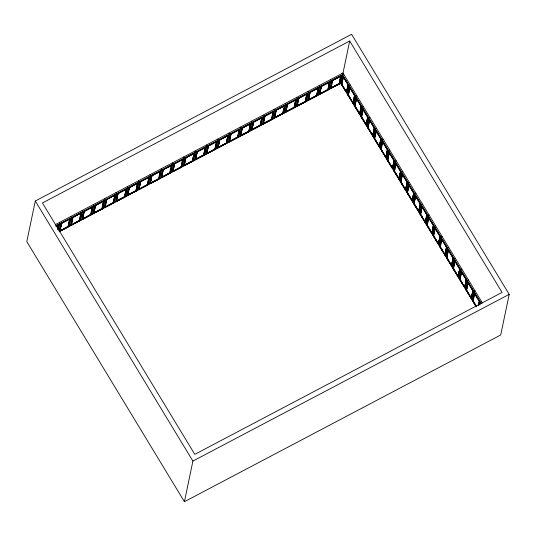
<?xml version="1.0" encoding="UTF-8"?>
<svg xmlns="http://www.w3.org/2000/svg" width="536" height="536" viewBox="0 0 536 536"><rect width="100%" height="100%" fill="white"/><g stroke="black" fill="none" stroke-linecap="round" stroke-linejoin="round"><path stroke-width="0.8" d="M341.707 84.326L343.476 76.822L341.707 84.326L343.013 76.527L348.085 84.621L346.531 92.091L341.419 84.165L343.1 76.186L341.298 84.065L346.732 92.634L348.36 84.856L343.1 76.186M361.398 116.815L366.229 124.6L361.639 116.714L363.006 109.244L361.639 116.714M367.957 127.608L369.579 120.077L367.977 127.669L372.701 135.434L374.396 127.843L372.728 135.829L374.222 127.983M374.543 138.502L376.312 131.005L374.543 138.502L375.85 130.704L380.895 139.025L379.3 146.67L380.962 138.677M380.895 139.025L379.28 146.315L374.255 138.348L375.756 130.462L374.135 138.241L379.388 146.911L381.197 139.038L375.937 130.369M402.389 174.28L401.042 181.731L402.415 174.254L400.526 181.691L402.208 173.711L400.405 181.583L405.658 190.253L407.461 182.381L402.208 173.711M407.38 192.685L409.149 185.181L407.38 192.685L408.687 184.887L413.732 193.208L412.137 200.846L413.799 192.86M435.225 228.457L433.604 235.947L438.374 243.793L440.069 236.202M446.79 257.702L448.384 250.111L446.763 257.662L451.513 265.461L453.201 257.87L451.54 265.863L452.98 257.99M459.7 269.059L458.106 276.697L459.7 269.059L454.655 260.737L453.309 268.456L454.95 260.945L453.583 268.415L458.113 276.308L453.061 268.375L454.568 260.496L452.94 268.275L458.2 276.945L460.002 269.065L454.749 260.396M466.488 290.211L468.089 282.619L466.467 290.17L471.238 298.371L472.906 290.378L471.312 297.976M70.116 218.943L69.579 218.969L68.038 226.353L60.099 230.822L61.546 223.311L69.767 218.976L68.166 226.567L68.521 226.581L70.209 218.601L61.171 223.365L59.543 231.15L68.688 226.554L59.65 231.318L61.171 223.365M81.412 212.986L80.876 213.013L79.335 220.397L71.395 224.865L72.842 217.355L81.063 213.02L79.462 220.611L79.817 220.631L81.506 212.651L72.467 217.415L70.946 225.368L79.985 220.604L81.506 212.651M84.306 211.492L82.624 218.949L84.139 211.398L92.359 207.064L90.758 214.661L91.113 214.675L92.802 206.695L83.763 211.459L82.243 219.412L91.281 214.648L92.802 206.695M171.781 165.349L169.838 172.981L170.187 172.994L171.875 165.014L162.837 169.778L161.316 177.731L170.354 172.967L171.875 165.014M181.483 167.038L172.806 171.614L174.508 163.768L182.729 159.433L181.135 167.024L181.483 167.038L183.171 159.058L174.133 163.822L172.505 171.6L181.65 167.011L183.171 159.058M192.779 161.088L184.103 165.657L185.804 157.812L194.025 153.477L192.431 161.068L192.779 161.088L194.468 153.108L185.429 157.872L183.801 165.651L192.947 161.061L194.468 153.108M203.78 155.045L205.322 147.521L197.101 151.856L195.399 159.701L204.075 155.132L205.764 147.152L196.725 151.916L195.097 159.695L204.243 155.105L205.764 147.152M260.556 125.357L251.88 129.933L253.582 122.087L261.803 117.753L260.208 125.344L260.556 125.357L262.245 117.377L253.206 122.141L251.578 129.92L260.724 125.33L262.245 117.377M294.445 107.495L295.691 99.884L287.47 104.219L285.768 112.071L294.445 107.495L296.133 99.515L287.095 104.279L285.467 112.058L294.612 107.468L296.133 99.515M102.054 208.705L103.656 201.114L102.148 208.665L93.874 212.913L95.435 205.449L103.656 201.114L101.927 208.484L102.41 208.718L104.098 200.739L95.06 205.502L93.431 213.281L102.577 208.692L104.098 200.739M113.706 202.769L105.029 207.338L106.731 199.493L114.952 195.158L113.223 202.534L113.706 202.769L115.394 194.789L106.356 199.553L104.728 207.332L113.873 202.742L115.394 194.789M116.325 201.382L118.061 193.416L116.513 201.047L124.741 196.752L126.248 189.201L118.027 193.536L116.325 201.382L125.002 196.812L126.69 188.833L117.652 193.596L116.131 201.549L125.169 196.786L126.69 188.833M137.564 183.319L135.97 190.836L137.544 183.245L129.323 187.58L127.622 195.432L136.298 190.856L137.893 183.218L135.943 190.843M192.451 161.061L194.039 153.51L192.518 161.028L184.29 165.363L185.972 157.906M195.586 159.366L203.814 155.072L205.322 147.521L203.593 154.897L195.586 159.366L197.134 151.735L195.727 159.333M215.371 149.175L206.695 153.752L208.397 145.899L216.618 141.564L214.889 148.941L215.371 149.175L217.06 141.196L208.022 145.959L206.394 153.738L215.539 149.149L217.06 141.196M226.319 143.206L227.914 135.615L226.339 143.199L227.914 135.615L219.693 139.95L217.991 147.795L226.668 143.219L228.356 135.246L219.318 140.003L217.69 147.789L226.835 143.192L228.356 135.246M294.117 107.475L295.705 99.917L294.184 107.441L285.956 111.729M305.741 101.539L305.259 101.311L306.8 93.927L305.48 101.485L297.065 106.115L305.741 101.539L307.43 93.566L298.391 98.323L296.763 106.108L305.909 101.512L307.43 93.566M317.037 95.589L308.361 100.158L310.063 92.313L318.284 87.978L316.555 95.354L317.037 95.589L318.726 87.609L309.687 92.373L308.059 100.152L317.205 95.562L318.726 87.609M356.413 98.423L355.067 105.88L359.663 113.759L354.825 105.934L356.44 98.403L355.067 105.88M415.547 195.928L414.174 203.405L418.77 211.285L413.986 203.399L415.547 195.928L414.174 203.405M35.289 201.02L26.8 241.642L184.418 501.703L500.711 334.98L509.2 294.358L351.583 34.297L35.289 201.02L192.906 461.081L184.418 501.703M57.667 227.874L58.283 224.926L57.647 228.832M57.741 228.745L58.471 224.926L56.414 226.011M57.861 229.482L58.913 224.557L56.133 226.025M58.042 229.401L58.913 224.557M58.746 230.145L60.133 223.532L59.476 222.447M68.521 226.581L59.844 231.157L61.546 223.311M59.844 231.157L61.714 223.398M68.688 226.554L70.209 218.601M69.62 226.219L71.429 217.576L70.772 216.49M70.946 225.368L72.467 217.415M79.817 220.631L71.141 225.2L72.842 217.355M71.141 225.2L73.01 217.449M80.916 220.269L82.725 211.62L82.068 210.541M82.243 219.412L83.763 211.459M91.113 214.675L82.437 219.244L84.139 211.398M90.785 214.648L92.172 207.057L92.708 207.03M92.212 214.313L94.021 205.67L93.365 204.585M93.539 213.455L95.06 205.502M102.41 208.718L93.733 213.295L95.482 205.529M93.733 213.295L95.602 205.536M103.508 208.357L105.317 199.714L104.661 198.628M104.835 207.506L106.356 199.553M105.029 207.338L106.899 199.586M113.351 202.749L114.952 195.158L113.444 202.709L105.217 207.043M114.805 202.4L116.614 193.757L115.957 192.679M116.131 201.549L117.652 193.596M116.52 200.792L124.52 196.578L126.061 189.195L126.597 189.168M126.101 196.451L127.91 187.808L127.253 186.722M127.32 195.419L128.948 187.64L137.987 182.876L136.466 190.829L127.32 195.419L136.358 190.655L137.987 182.876M127.427 195.593L128.948 187.64M127.809 195.138L129.344 187.613L127.622 195.432M137.397 190.494L139.206 181.851L138.549 180.766M138.616 189.469L140.244 181.684L149.283 176.92L147.762 184.873L138.616 189.469L147.655 184.706L149.283 176.92M138.724 189.637L140.244 181.684M148.894 177.376L147.594 184.9L138.918 189.476L140.62 181.63L148.841 177.295L147.239 184.887M138.918 189.476L140.64 181.657L139.105 189.134L147.594 184.9M148.693 184.538L150.502 175.895L149.846 174.81M149.913 183.513L151.541 175.734L160.579 170.971L159.058 178.924L149.913 183.513L159.058 178.924M150.02 183.687L151.541 175.734M160.579 170.971L158.891 178.95L150.214 183.52L151.916 175.674L160.485 171.306M150.214 183.52L151.916 175.674L150.402 183.185L158.891 178.95M158.535 178.93L160.083 171.554M159.989 178.589L161.798 169.939L161.142 168.86M161.316 177.731L162.837 169.778M170.187 172.994L161.51 177.563L163.138 169.865L161.805 177.215L169.704 172.76L171.379 165.597M161.51 177.563L163.212 169.718L171.433 165.383M171.286 172.632L173.095 163.989L172.438 162.904M172.612 171.775L174.133 163.822M172.806 171.614L174.676 163.855L172.994 171.319M181.155 167.018L182.542 159.427L183.078 159.4M182.582 166.676L184.391 158.033L183.734 156.948M183.908 165.825L185.429 157.872M184.103 165.657L185.804 157.812M193.878 160.72L195.687 152.077L195.03 150.998M195.205 159.869L196.725 151.916M195.399 159.701L197.268 151.949M205.174 154.77L206.983 146.127L206.327 145.042M206.501 153.912L208.022 145.959M206.695 153.752L208.43 145.779L206.883 153.41L215.11 149.122L216.618 141.564L215.023 149.162M216.47 148.814L218.279 140.171L217.623 139.085M217.797 147.956L219.318 140.003M217.991 147.795L219.727 139.822L218.179 147.501M227.767 142.857L229.576 134.214L228.919 133.129M228.986 141.832L230.614 134.054L239.652 129.29L238.131 137.243L228.986 141.832L238.024 137.069L239.652 129.29M229.093 142.006L230.614 134.054M229.287 141.839L231.023 133.866L229.509 141.511L237.964 137.27L239.559 129.625L237.636 137.243L239.21 129.658L230.989 133.993L229.287 141.839L237.964 137.27M237.615 137.25L239.264 129.739M239.063 136.908L240.872 128.258L240.215 127.179M240.282 135.876L241.91 128.097L250.949 123.334L249.428 131.286L240.282 135.876L249.428 131.286M240.389 136.05L241.91 128.097M250.949 123.334L249.26 131.313L240.584 135.883L242.285 128.037L250.855 123.669M240.584 135.883L242.319 127.916L240.771 135.548L249.26 131.313M248.912 131.3L250.506 123.702L248.912 131.3L250.165 124.439M250.359 130.952L252.168 122.309L251.511 121.223M251.685 130.094L253.206 122.141M251.88 129.933L253.615 121.96L252.101 129.384M260.208 125.344L261.461 118.483M261.655 124.995L263.464 116.352L262.808 115.267M262.875 123.97L264.503 116.191L273.541 111.428L272.02 119.381L262.875 123.97L272.02 119.381M262.982 124.144L264.503 116.191M271.853 119.407L263.176 123.977L264.878 116.131L273.099 111.796L271.37 119.173L271.853 119.407L273.541 111.428M263.364 123.682L264.911 116.004L263.176 123.977M271.504 119.387L273.447 111.763M272.951 119.039L274.76 110.396L274.104 109.317M274.171 118.014L275.799 110.235L284.837 105.471L283.316 113.424L274.171 118.014L283.209 113.25M274.278 118.188L275.799 110.235M284.837 105.471L283.149 113.451L274.472 118.021L276.174 110.175L284.395 105.84L282.666 113.217L274.666 117.431M274.66 117.726L276.208 110.054L274.472 118.021M284.248 113.089L286.057 104.446L285.4 103.361M285.574 112.232L287.095 104.279M285.768 112.071L287.47 104.219M285.956 111.776L287.638 104.312M295.544 107.133L297.353 98.49L296.696 97.405M296.87 106.275L298.391 98.323M297.065 106.115L298.766 98.269L306.987 93.934L305.393 101.525M297.252 105.82L298.813 98.349M306.84 101.177L308.649 92.534L307.992 91.448M308.166 100.326L309.687 92.373M308.361 100.158L310.063 92.313L308.548 99.823L316.776 95.529L318.284 87.978L316.689 95.569M318.136 95.227L319.945 86.577L319.288 85.499M319.356 94.195L320.984 86.417L330.022 81.653L328.501 89.606L319.356 94.195L328.394 89.432L330.022 81.653M319.463 94.37L320.984 86.417M319.657 94.209L321.359 86.356L329.928 81.995L328.334 89.633L319.657 94.209L321.392 86.236M328.334 89.633L319.818 93.854L321.379 86.383M327.985 89.619L329.392 82.015L327.985 89.619L329.473 82.852M329.432 89.271L331.241 80.628L330.585 79.542M330.652 88.239L332.28 80.46L341.318 75.697L339.797 83.65L330.652 88.239L339.69 83.475L341.318 75.697M330.759 88.413L332.28 80.46M332.655 80.407L341.224 76.038L339.63 83.676L330.953 88.252L332.823 80.494M339.281 83.663L340.688 76.065L339.281 83.663L340.769 76.903M475.774 306.13L340.729 83.314L342.538 74.672M482.4 302.987L343.007 72.99L349.693 41.011L42.431 202.97L194.796 454.361L502.058 292.401L349.693 41.011M346.551 92.728L348.179 84.949L342.919 76.279M347.295 94.148L349.103 85.505L350.236 84.909M347.864 94.899L349.673 87.026L354.926 95.689L353.298 103.468L347.864 94.899L349.673 87.026M349.874 87.569L349.579 87.361L348.273 95.16L350.042 87.663L348.273 95.16M348.313 95.04L353.03 102.932L354.691 95.334M349.579 87.361L354.658 95.455L353.03 103.327L354.47 95.455M353.117 103.569L354.745 95.79L349.492 87.12M353.867 104.989L355.67 96.346L356.802 95.75M354.43 105.733L356.239 97.86L361.492 106.53L359.864 114.309L354.43 105.733L359.864 114.309M356.239 97.86L354.792 105.92M359.495 113.672L361.264 106.168L359.596 114.161L359.663 113.759M359.683 114.403L361.311 106.624L356.058 97.954M360.433 115.823L362.236 107.18L363.368 106.584M360.996 116.567L362.805 108.694L368.058 117.364L366.436 125.143L360.996 116.567L366.436 125.143M362.805 108.694L361.452 116.707M366.061 124.506L367.83 117.002L366.162 124.995L367.602 117.123M366.255 125.236L367.877 117.458L362.624 108.788M366.999 126.657L368.808 118.014L369.934 117.418M367.569 127.407L369.371 119.528L374.624 128.198L373.002 135.976L367.569 127.407L373.002 135.976M369.371 119.528L368.018 127.548M367.93 127.588L369.284 119.87L374.269 128.01M372.822 136.077L374.443 128.298L369.19 119.629M373.565 137.497L375.374 128.854L376.5 128.258M379.388 146.911L381.016 139.132L375.756 130.462M380.138 148.331L381.94 139.688L383.073 139.092M380.701 149.075L382.51 141.203L387.763 149.872L386.134 157.651L380.701 149.075L386.134 157.651M382.51 141.203L380.821 149.182L382.416 141.537L387.461 149.866L387.528 149.511L385.866 157.504L381.103 149.256L385.933 157.108M381.337 149.222L382.711 141.752M385.759 157.014L387.307 149.631M385.846 157.149L387.495 149.638M385.954 157.745L387.582 149.966L382.329 141.296M386.704 159.165L388.506 150.522L389.638 149.926M387.267 159.916L389.076 152.036L394.329 160.706L392.7 168.485L387.267 159.916L392.7 168.485M389.076 152.036L387.387 160.016L392.432 168.338L394.101 160.351L392.499 167.942M387.628 160.096L388.982 152.378L393.893 160.485M387.716 160.05L389.19 152.633M392.332 167.848L387.903 160.056L389.25 152.606M392.52 168.585L394.148 160.8L388.895 152.137M393.27 170.006L395.072 161.356L396.205 160.767M393.833 170.75L395.642 162.877L400.895 171.547L399.273 179.326L393.833 170.75L395.642 162.877M395.789 163.634L395.555 163.212L393.953 170.857L399.065 178.776L394.476 170.897L396.017 163.514L394.476 170.897M398.898 178.682L400.667 171.185L398.998 179.178L400.439 171.306M399.092 179.419L400.714 171.641L395.461 162.971M399.836 180.84L401.645 172.197L402.771 171.6M400.767 181.771L405.571 189.623L407.233 182.019M405.544 189.657L407.193 182.146L405.564 190.012L405.631 189.617M405.658 190.253L407.28 182.475L402.027 173.805M406.402 191.674L408.211 183.031L409.343 182.434M406.971 192.424L408.774 184.545L414.033 193.215L412.405 200.993L406.971 192.424L412.405 200.993M408.774 184.545L407.092 192.525L412.117 200.498L413.732 192.994M412.224 201.087L413.852 193.308L408.593 184.645M412.975 202.508L414.777 193.865L415.909 193.275M413.537 203.258L415.346 195.385L420.599 204.049L418.971 211.834L413.537 203.258L418.971 211.834M415.346 195.385L413.953 203.519M418.603 211.191L420.365 203.693L418.703 211.686L420.197 203.834M418.79 211.928L420.418 204.149L415.166 195.479M419.541 213.348L421.343 204.705L422.475 204.109M420.103 214.092L421.912 206.219L427.165 214.889L425.537 222.668L420.103 214.092L425.537 222.668M421.912 206.219L420.499 214.293L421.865 207.586M422.113 206.762L420.519 214.36L422.288 206.856L421.819 206.554L426.864 214.876L426.937 214.527L425.269 222.52L420.552 214.233M425.336 222.118L426.71 214.648M425.363 222.762L426.984 214.983L421.732 206.313M426.107 224.182L427.916 215.539L429.041 214.943M426.676 224.932L428.478 217.053L433.731 225.723L432.11 233.502L426.676 224.932L428.478 217.053M431.735 232.865L427.313 225.073L428.854 217.69L428.391 217.395L426.79 225.033L431.842 232.966L433.503 225.361M427.125 225.066L428.686 217.603M428.391 217.395L433.463 225.489L431.835 233.354L433.276 225.482M431.929 233.595L433.55 225.817L428.298 217.147M432.673 235.016L434.482 226.373L435.607 225.777M433.242 235.766L435.044 227.894L440.297 236.557L438.676 244.336L433.242 235.766L438.676 244.336M435.044 227.894L433.537 235.907M438.381 243.84L440.029 236.322L438.401 244.195L438.441 243.806M438.495 244.436L440.123 236.657L434.863 227.988M439.239 245.857L441.048 237.214L442.18 236.617M439.808 246.6L441.617 238.728L446.87 247.398L445.242 255.176L439.808 246.6L445.242 255.176M441.617 238.728L439.929 246.707L444.974 254.64L446.635 247.036L444.974 255.029L446.414 247.156M440.257 246.741L441.523 239.063L446.515 247.21M444.867 254.54L440.445 246.748L441.791 239.291M445.061 255.27L446.689 247.491L441.436 238.822M445.811 256.69L447.614 248.047L448.746 247.451M446.374 257.434L448.183 249.562L453.436 258.231L451.808 266.01L446.374 257.434L451.808 266.01M448.183 249.562L446.823 257.575M446.736 257.622L448.089 249.903L453.081 258.044M451.627 266.104L453.255 258.325L448.002 249.655M452.377 267.524L454.18 258.881L455.312 258.285M458.005 276.208L459.774 268.71M458.2 276.945L459.821 269.166L454.568 260.496M458.943 278.365L460.752 269.722L461.878 269.126M459.513 279.109L461.315 271.236L466.568 279.906L464.947 287.685L459.513 279.109L461.315 271.236M464.571 287.048L460.149 279.256L461.69 271.873L461.228 271.571L459.627 279.216L464.678 287.149L466.34 279.544M459.962 279.249L461.523 271.779M464.652 287.182L466.3 279.671L464.672 287.537L464.739 287.135M464.766 287.778L466.387 280L461.134 271.33M465.509 289.199L467.318 280.556L468.444 279.96M466.079 289.942L467.881 282.07L473.141 290.74L471.513 298.519L466.079 289.942L471.513 298.519M467.881 282.07L466.528 290.083M466.441 290.13L466.876 288.033M467.024 287.33L467.794 282.405L472.705 290.512M471.332 298.612L472.96 290.834L467.7 282.164M472.082 300.033L473.884 291.39L475.017 290.793M476.129 306.431L472.645 300.783L474.454 292.904L479.707 301.574L479.057 304.689M474.454 292.904L472.765 300.884L476.283 306.177M473.094 300.917L474.36 293.246L479.439 301.339L478.481 305.024M476.665 306.505L473.281 300.924L474.655 293.453M478.568 305.118L479.392 301.44M478.608 305.386L479.251 301.333M478.708 305.56L479.526 301.668L474.273 293.004M479.981 304.481L480.45 302.224L481.583 301.634M82.437 219.244L90.852 214.614M194.019 153.624L194.374 153.443M295.691 100.031L296.04 99.857M330.953 88.252L339.63 83.676M58.417 225.14L58.819 224.899M103.676 201.181L104.004 201.08M105.324 206.99L113.223 202.534M173.101 171.259L181 166.803M216.638 141.638L216.966 141.537M227.934 135.682L228.262 135.581M184.397 165.309L192.297 160.854M318.304 88.045L318.632 87.944M286.063 111.716L293.963 107.26M297.359 105.766L305.259 101.311M55.235 224.678L343.007 72.99M55.891 225.763L343.663 74.075M55.925 226.42L59.014 224.731M61.272 223.539L70.31 218.775M72.568 217.589L81.606 212.826M83.864 211.633L92.902 206.869M95.16 205.677L104.198 200.913M106.456 199.72L115.495 194.963M117.753 193.771L126.791 189.007M129.049 187.814L138.087 183.051M140.345 181.858L149.383 177.094M151.641 175.909L160.679 171.145M162.944 169.952L171.976 165.189M174.24 163.996L183.272 159.232M185.536 158.04L194.568 153.283M196.833 152.09L205.864 147.326M208.129 146.134L217.16 141.37M219.425 140.177L228.457 135.414M230.721 134.228L239.753 129.464M242.017 128.272L251.049 123.508M253.314 122.315L262.345 117.552M264.61 116.366L273.641 111.602M275.906 110.409L284.938 105.646M287.202 104.453L296.234 99.689M298.498 98.497L307.53 93.733M309.795 92.547L318.826 87.783M321.091 86.591L330.122 81.827M332.387 80.635L341.419 75.871M90.631 214.44L82.765 218.876M101.927 208.484L94.061 212.919M127.816 194.843L135.816 190.622M147.112 184.672L139.246 189.101M158.408 178.716L150.542 183.145M214.889 148.941L207.023 153.376M226.185 142.991L218.32 147.42M237.482 137.035L229.616 141.464M240.778 135.293L248.778 131.079M252.074 129.344L260.074 125.129M263.37 123.387L271.37 119.173M316.555 95.354L308.689 99.783M327.851 89.398L319.985 93.834M339.147 83.449L331.281 87.877M60.032 230.862L68.26 226.527M71.395 224.865L79.556 220.571M127.809 195.091L136.298 190.856M161.698 177.269L169.925 172.934M172.947 171.232L181.222 166.984M218.132 147.413L226.668 143.219M252.067 129.638L260.295 125.303M263.317 123.602L271.591 119.347M274.613 117.645L283.149 113.451M70.839 225.194L79.985 220.604M82.135 219.237L90.477 214.842M93.431 213.281L102.577 208.692M104.728 207.332L113.873 202.742M116.024 201.375L125.169 196.786M161.209 177.557L170.354 172.967M172.505 171.6L181.65 167.011M183.801 165.651L192.947 161.061M195.097 159.695L203.439 155.299M206.394 153.738L214.735 149.343M217.69 147.789L226.031 143.387M251.578 129.92L260.724 125.33M285.467 112.058L294.612 107.468M296.763 106.108L305.909 101.512M308.059 100.152L317.205 95.562M59.027 231.8L340.729 83.314M341.298 84.065L346.732 92.634M347.898 84.614L346.457 92.487L346.531 92.091M346.357 91.998L341.935 84.206M352.923 102.832L348.5 95.04M363.006 109.244L362.718 109.036L367.656 117.15M372.627 135.34L368.205 127.548M374.135 138.241L379.568 146.817M379.193 146.181L374.771 138.389M400.593 171.326L395.555 163.212M400.405 181.583L405.839 190.159M405.464 189.523L401.042 181.731M412.03 200.357L407.608 192.565M425.169 222.031L420.74 214.239M438.301 243.699L433.879 235.907M451.439 265.374L447.011 257.582M452.94 268.275L458.381 276.844M471.137 297.882L466.715 290.09M472.645 300.783L476.437 306.625M192.906 461.081L509.2 294.358M284.743 105.806L282.847 113.337M262.151 117.719L261.615 117.746M204.075 155.132L203.593 154.897M125.002 196.812L124.647 196.792L126.261 189.235M361.137 106.342L356.353 98.45M407.105 182.193L402.328 174.3M420.244 203.861L415.46 195.975M439.942 236.369L435.165 228.483M466.213 279.712L461.228 271.571M341.881 73.586L481.274 303.584M348.045 94.805L353.298 103.468M394.014 170.656L399.273 179.326M426.857 224.832L432.11 233.502M459.694 279.015L464.947 287.685"/></g></svg>
